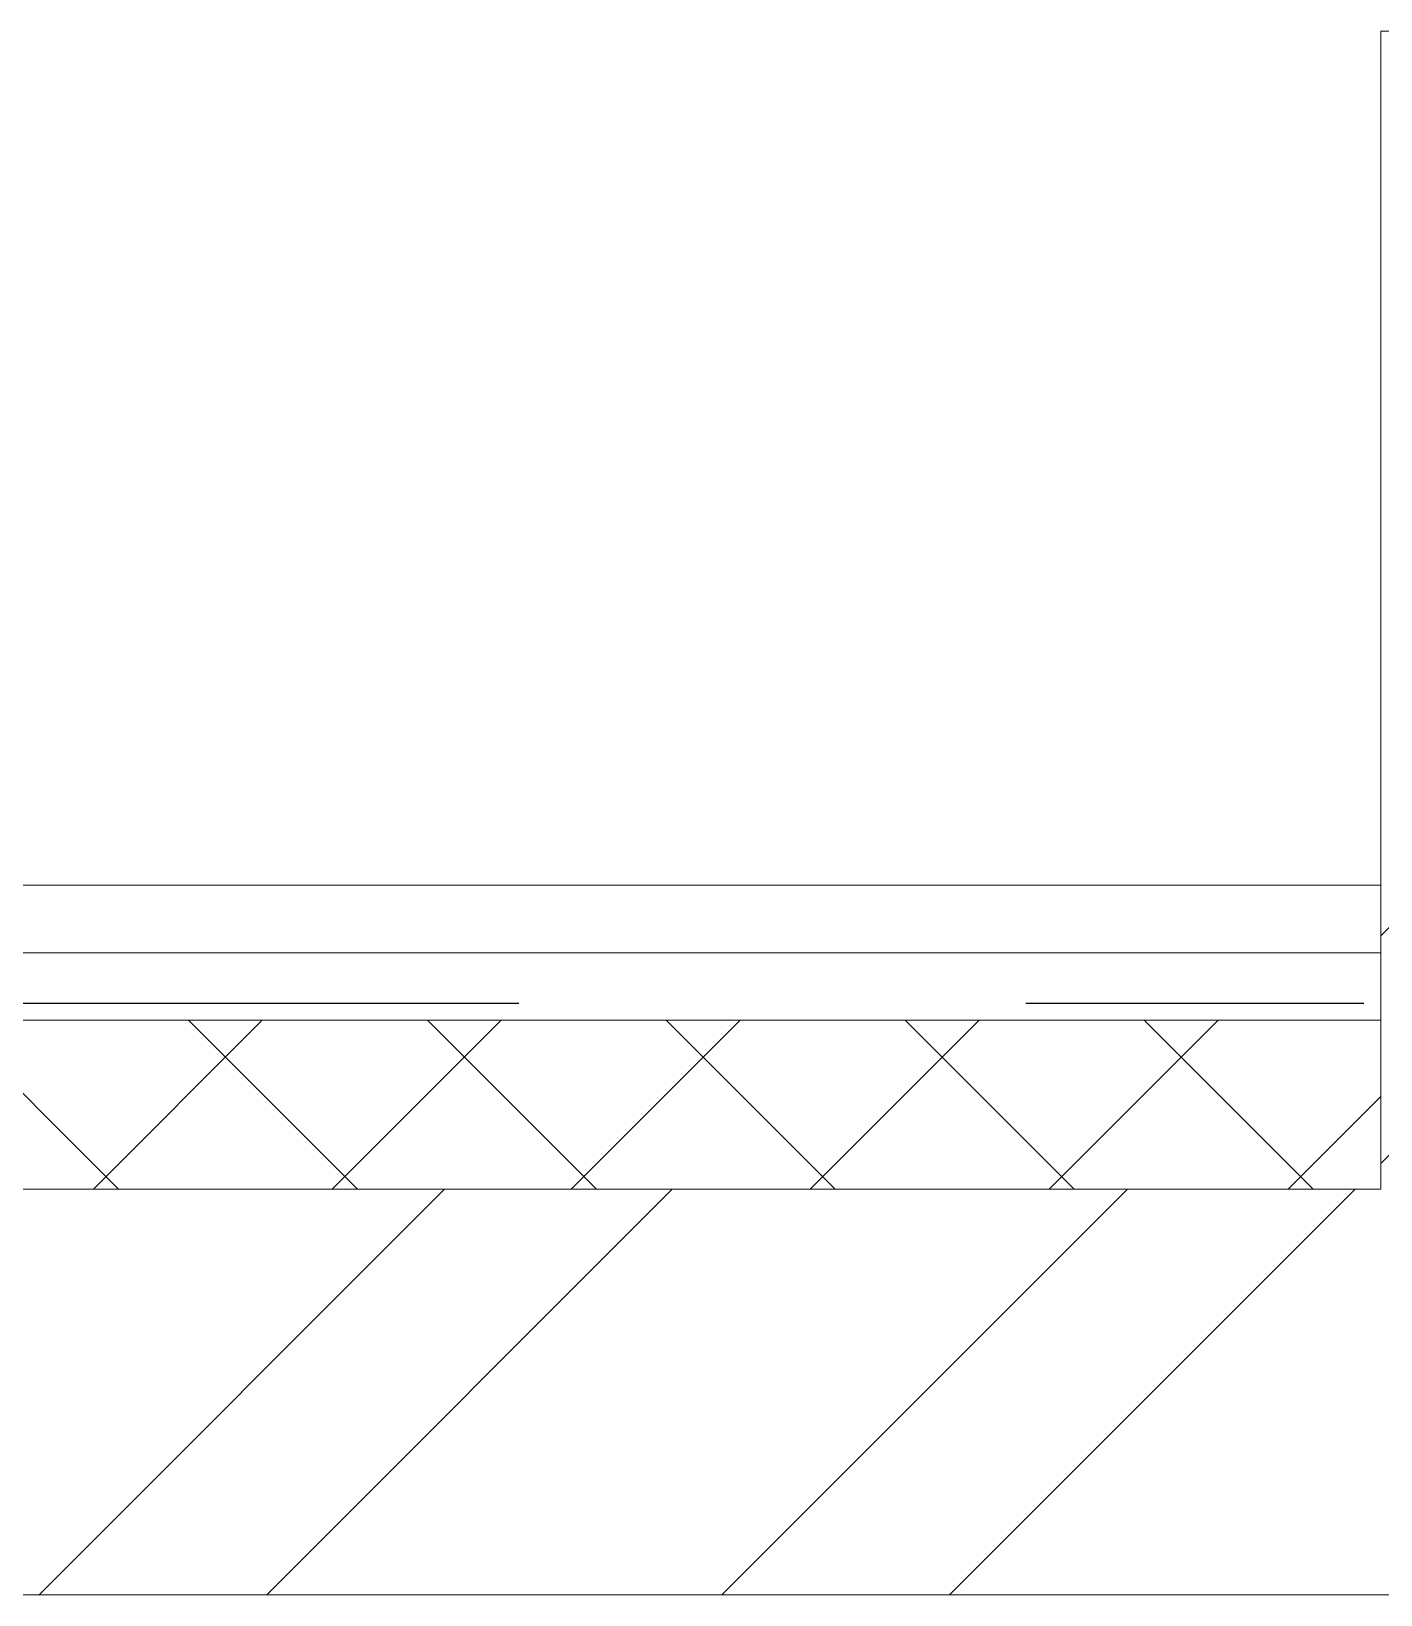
# Model space of a CAD drawing. Header units: millimetres. Extents: x 53645 to 137188, y 78097 to 135533.
# Drawn here: x 120883 to 121282.3, y 128046.4 to 128509 of the extents above; entities that cross this region are included whole.
import ezdxf

# ---------------------------------------------------------------- set-up
doc = ezdxf.new("R2010")
doc.units = ezdxf.units.MM
doc.linetypes.add('CONTI', pattern=[0])
doc.linetypes.add('GOST2.303 5', pattern=[24, 20, -1.5, 1, -1.5])
doc.layers.add('axis_dim', color=40, linetype='CONTI')
for name, color, linetype, lineweight in [('doors_windows', 4, 'Continuous', 5), ('furniture', 36, 'Continuous', 0), ('Wall2', 5, 'Continuous', 5)]:
    doc.layers.add(name, color=color, linetype=linetype, lineweight=lineweight)

# ---------------------------------------------------------------- blocks, each defined once
blk = doc.blocks.new('dsgdf')
at = {"color": 0}
blk.add_line((152149.2, 48329.05), (152149.2, 48301.55), dxfattribs=at)
at = {"color": 0, "lineweight": 0}
blk.add_line((152161.7, 48301.55), (152149.2, 48301.55), dxfattribs=at)

msp = doc.modelspace()

# ---------------------------------------------------------------- linework, layer by layer
at = {"layer": 'axis_dim', "linetype": 'GOST2.303 5', "lineweight": 25, "ltscale": 100}
msp.add_lwpolyline([(123427.31, 128221.38), (117677.31, 128221.38)], dxfattribs=at)
at = {"layer": 'furniture', "ltscale": 100}
for points in [[(119162.33, 128256.37), (121282.33, 128256.37)], [(121282.33, 128256.37), (121282.33, 128236.37)], [(121282.33, 128236.37), (119142.33, 128236.37)], [(119142.33, 128236.37), (121282.33, 128236.37)], [(121282.33, 128236.37), (121282.33, 128216.37)], [(121282.33, 128216.37), (119122.33, 128216.37)], [(121282.33, 128216.37), (119122.33, 128216.37)], [(120908.79, 128166.37), (120858.79, 128216.37)], [(120901.37, 128166.37), (120951.37, 128216.37)], [(120979.5, 128166.37), (120929.5, 128216.37)], [(120972.08, 128166.37), (121022.08, 128216.37)], [(121050.21, 128166.37), (121000.21, 128216.37)], [(121042.79, 128166.37), (121092.79, 128216.37)], [(121120.92, 128166.37), (121070.92, 128216.37)], [(121113.5, 128166.37), (121163.5, 128216.37)], [(121191.63, 128166.37), (121141.63, 128216.37)], [(121184.22, 128166.37), (121234.22, 128216.37)], [(121262.34, 128166.37), (121212.34, 128216.37)], [(121282.33, 128166.37), (121282.33, 128216.37)], [(121254.93, 128166.37), (121282.33, 128193.77)], [(119072.33, 128166.37), (121282.33, 128166.37)]]:
    msp.add_lwpolyline(points, dxfattribs=at)
at = {"layer": 'Wall2', "ltscale": 100}
for points in [[(121282.33, 128166.37), (121282.33, 128496.53)], [(121282.33, 128241.33), (121402.33, 128361.33)], [(121282.33, 128173.98), (121402.33, 128293.98)], [(119072.33, 128166.37), (121282.33, 128166.37)], [(120885.33, 128046.38), (121005.32, 128166.37)], [(120952.68, 128046.38), (121072.67, 128166.37)], [(121087.38, 128046.38), (121207.37, 128166.37)], [(121154.73, 128046.38), (121274.73, 128166.37)], [(121282.33, 128166.37), (121282.33, 128166.38)], [(122002.3, 128046.38), (118952.31, 128046.38)]]:
    msp.add_lwpolyline(points, dxfattribs=at)

# ---------------------------------------------------------------- block references
at = {"layer": 'doors_windows', "color": 0, "linetype": 'ByBlock', "lineweight": 9, "extrusion": (0, 0, -1), "zscale": -1, "rotation": 180}
msp.add_blockref('dsgdf', (30866.88, 176810.57), dxfattribs=at)

doc.saveas('drawing.dxf')
